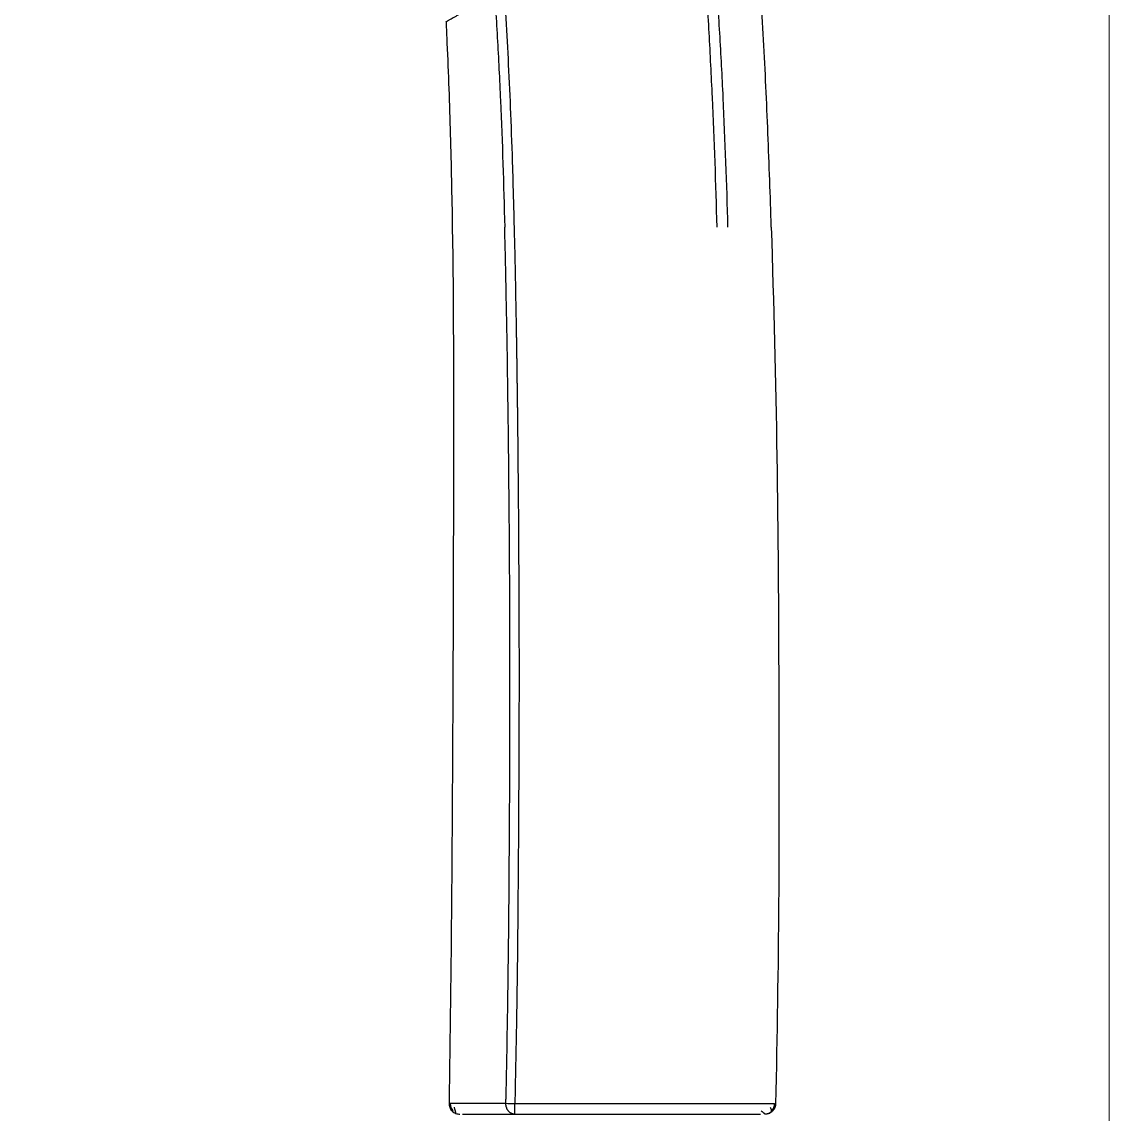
# Model space of a CAD drawing. Extents: x 1777 to 3131, y 3495 to 4487.
# Drawn here: x 2655.3 to 2757, y 3919.4 to 4021.6 of the extents above; entities that cross this region are included whole.
import ezdxf

# ---------------------------------------------------------------- set-up
doc = ezdxf.new("R2010")
doc.units = 0
doc.header["$LTSCALE"] = 30
doc.header["$MEASUREMENT"] = 0
doc.layers.add('\\M+5B3DF\\M+5B4E7\\M+5CFDF', color=3, linetype='CONTINUOUS', lineweight=9)
doc.layers.add('치수선', color=7, linetype='CONTINUOUS', lineweight=20)

msp = doc.modelspace()

# ---------------------------------------------------------------- linework, layer by layer
at = {"layer": '\\M+5B3DF\\M+5B4E7\\M+5CFDF', "color": 0, "lineweight": -3}
for major_axis, ratio, start_param, end_param in [((1, -0.023), 0.000077, 3.763307, 4.733222), ((0, -1), 0.020824, 0.000004, 1.570233)]:
    msp.add_ellipse((2701.38, 3920.39), major_axis=major_axis, ratio=ratio, start_param=start_param, end_param=end_param, dxfattribs=at)
for points, knots in [([(2669.33, 4161.45), (2669.65, 4160.59), (2670.03, 4159.59), (2670.9, 4157.28), (2671.89, 4154.67), (2673.07, 4151.62), (2674.31, 4148.4), (2674.97, 4146.71), (2677.02, 4141.5), (2678.47, 4137.84), (2681.41, 4130.43), (2682.9, 4126.69), (2685.91, 4119.19), (2687.42, 4115.44), (2690.48, 4107.94), (2692.02, 4104.2), (2695.13, 4096.75), (2696.69, 4093.03), (2699.04, 4087.56), (2699.82, 4085.75), (2701.38, 4082.2), (2702.15, 4080.45), (2703.69, 4077.05), (2704.44, 4075.4), (2705.89, 4072.26), (2706.59, 4070.79), (2707.85, 4068.14), (2708.41, 4066.96), (2709.42, 4064.89), (2709.85, 4063.99), (2710.66, 4062.3), (2711.04, 4061.51), (2711.63, 4060.24), (2711.83, 4059.8), (2712.26, 4058.86), (2712.48, 4058.36), (2713.19, 4056.75), (2713.71, 4055.53), (2714.79, 4052.78), (2715.35, 4051.25), (2716.37, 4047.96), (2716.83, 4046.19), (2717.6, 4042.49), (2717.9, 4040.55), (2718.38, 4036.62), (2718.57, 4034.62), (2718.9, 4030.62), (2719.05, 4028.62), (2719.32, 4024.6), (2719.44, 4022.58), (2719.66, 4018.55), (2719.76, 4016.54), (2720.04, 4010.48), (2720.18, 4006.44), (2720.29, 4002.39)], [0, 0, 0, 0, 0.03125, 0.03125, 0.0625, 0.09375, 0.09375, 0.125, 0.125, 0.1875, 0.1875, 0.25, 0.25, 0.3125, 0.3125, 0.375, 0.375, 0.4375, 0.4375, 0.46875, 0.46875, 0.5, 0.5, 0.53125, 0.53125, 0.5625, 0.5625, 0.59375, 0.59375, 0.625, 0.625, 0.65625, 0.65625, 0.671875, 0.671875, 0.6875, 0.6875, 0.71875, 0.71875, 0.75, 0.75, 0.78125, 0.78125, 0.8125, 0.8125, 0.84375, 0.84375, 0.875, 0.875, 0.90625, 0.90625, 0.9375, 0.9375, 1, 1, 1, 1]), ([(2721.34, 4002.39), (2721.23, 4006.43), (2721.08, 4010.46), (2720.8, 4016.5), (2720.69, 4018.51), (2720.46, 4022.53), (2720.33, 4024.54), (2720.05, 4028.55), (2719.9, 4030.55), (2719.58, 4034.54), (2719.4, 4036.53), (2718.94, 4040.45), (2718.67, 4042.39), (2717.97, 4046.11), (2717.55, 4047.89), (2716.59, 4051.23), (2716.05, 4052.78), (2714.98, 4055.6), (2714.45, 4056.87), (2713.46, 4059.12), (2713.02, 4060.09), (2712.2, 4061.85), (2711.82, 4062.64), (2711.01, 4064.29), (2710.58, 4065.16), (2709.6, 4067.13), (2709.05, 4068.23), (2707.82, 4070.77), (2707.13, 4072.19), (2705.7, 4075.25), (2704.94, 4076.88), (2703.41, 4080.24), (2702.63, 4081.97), (2701.07, 4085.49), (2700.29, 4087.29), (2697.93, 4092.73), (2696.37, 4096.42), (2693.26, 4103.85), (2691.71, 4107.57), (2688.65, 4115.04), (2687.13, 4118.79), (2684.12, 4126.26), (2682.62, 4129.99), (2679.66, 4137.38), (2678.2, 4141.04), (2676.14, 4146.27), (2675.48, 4147.97), (2674.22, 4151.2), (2673.63, 4152.74), (2672.54, 4155.59), (2672.04, 4156.91), (2671.17, 4159.25), (2670.8, 4160.28), (2670.48, 4161.15)], [0, 0, 0, 0, 0.0625, 0.0625, 0.09375, 0.09375, 0.125, 0.125, 0.15625, 0.15625, 0.1875, 0.1875, 0.21875, 0.21875, 0.25, 0.25, 0.28125, 0.28125, 0.3125, 0.3125, 0.34375, 0.34375, 0.375, 0.375, 0.40625, 0.40625, 0.4375, 0.4375, 0.46875, 0.46875, 0.5, 0.5, 0.53125, 0.53125, 0.5625, 0.5625, 0.625, 0.625, 0.6875, 0.6875, 0.75, 0.75, 0.8125, 0.8125, 0.875, 0.875, 0.90625, 0.90625, 0.9375, 0.9375, 0.96875, 0.96875, 1, 1, 1, 1]), ([(2655.95, 4158.15), (2655.98, 4158.07), (2656.04, 4157.91), (2656.14, 4157.65), (2656.25, 4157.37), (2656.37, 4157.08), (2656.49, 4156.76), (2656.62, 4156.42), (2656.76, 4156.05), (2656.91, 4155.67), (2657.07, 4155.25), (2657.24, 4154.8), (2657.42, 4154.33), (2657.62, 4153.82), (2657.82, 4153.28), (2658.04, 4152.7), (2658.28, 4152.08), (2658.53, 4151.43), (2658.79, 4150.74), (2659.07, 4150.02), (2659.36, 4149.26), (2659.66, 4148.46), (2659.98, 4147.62), (2660.32, 4146.74), (2660.67, 4145.83), (2661.03, 4144.87), (2661.41, 4143.88), (2661.8, 4142.86), (2662.2, 4141.8), (2662.61, 4140.73), (2663.03, 4139.63), (2663.46, 4138.51), (2663.89, 4137.36), (2664.34, 4136.18), (2664.81, 4134.95), (2665.3, 4133.66), (2665.82, 4132.31), (2666.36, 4130.88), (2666.93, 4129.38), (2667.54, 4127.79), (2668.18, 4126.11), (2668.85, 4124.34), (2669.56, 4122.48), (2670.3, 4120.53), (2671.08, 4118.48), (2671.9, 4116.35), (2672.73, 4114.16), (2673.57, 4111.96), (2674.39, 4109.8), (2675.19, 4107.7), (2675.97, 4105.66), (2676.73, 4103.67), (2677.47, 4101.72), (2678.2, 4099.82), (2678.91, 4097.95), (2679.6, 4096.14), (2680.27, 4094.37), (2680.94, 4092.61), (2681.62, 4090.85), (2682.3, 4089.06), (2682.99, 4087.25), (2683.69, 4085.41), (2684.4, 4083.54), (2685.11, 4081.67), (2685.82, 4079.81), (2686.52, 4077.97), (2687.2, 4076.18), (2687.86, 4074.45), (2688.5, 4072.77), (2689.12, 4071.14), (2689.73, 4069.53), (2690.34, 4067.93), (2690.94, 4066.34), (2691.53, 4064.77), (2692.11, 4063.24), (2692.65, 4061.79), (2693.15, 4060.46), (2693.61, 4059.24), (2694.04, 4058.09), (2694.44, 4057.02), (2694.82, 4055.99), (2695.2, 4054.97), (2695.6, 4053.9), (2696.03, 4052.73), (2696.5, 4051.4), (2696.9, 4050.13), (2697.22, 4049), (2697.46, 4048.05), (2697.71, 4046.97), (2697.97, 4045.77), (2698.23, 4044.42), (2698.5, 4042.88), (2698.78, 4041.08), (2699.07, 4038.92), (2699.38, 4036.34), (2699.7, 4033.31), (2700.01, 4029.82), (2700.31, 4025.96), (2700.57, 4021.84), (2700.8, 4017.49), (2701.01, 4012.83), (2701.19, 4007.76), (2701.28, 4004.23), (2701.33, 4002.39)], [0, 0, 0, 0, 0.003544, 0.007201, 0.01097, 0.014848, 0.018837, 0.022935, 0.027142, 0.031459, 0.035888, 0.040431, 0.045095, 0.049884, 0.054803, 0.059853, 0.065035, 0.070349, 0.07579, 0.08135, 0.087022, 0.092807, 0.09872, 0.104773, 0.110967, 0.117287, 0.123715, 0.130231, 0.136819, 0.143468, 0.150168, 0.156906, 0.163715, 0.170668, 0.177844, 0.185322, 0.193141, 0.201338, 0.209948, 0.219002, 0.228521, 0.238531, 0.249049, 0.260084, 0.271644, 0.283691, 0.296093, 0.308564, 0.320791, 0.332572, 0.343982, 0.355131, 0.366093, 0.376851, 0.387326, 0.397512, 0.40746, 0.417323, 0.427267, 0.437362, 0.447647, 0.458143, 0.468826, 0.479621, 0.490447, 0.501223, 0.511855, 0.522246, 0.532261, 0.542305, 0.552449, 0.562759, 0.573377, 0.584445, 0.595968, 0.607757, 0.619676, 0.631715, 0.643918, 0.656335, 0.669021, 0.682018, 0.695271, 0.708641, 0.722035, 0.735445, 0.742244, 0.74954, 0.757318, 0.765556, 0.774232, 0.783549, 0.793975, 0.806052, 0.820158, 0.836493, 0.855109, 0.875694, 0.897487, 0.920175, 0.944378, 0.971031, 1, 1, 1, 1]), ([(2655.28, 4157.1), (2655.55, 4156.4), (2655.86, 4155.59), (2656.41, 4154.17), (2656.61, 4153.65), (2657.03, 4152.56), (2657.25, 4151.98), (2657.96, 4150.13), (2658.47, 4148.78), (2659.58, 4145.88), (2660.17, 4144.33), (2661.4, 4141.09), (2662.04, 4139.41), (2663.36, 4135.96), (2664.03, 4134.19), (2665.39, 4130.62), (2666.08, 4128.81), (2667.46, 4125.18), (2668.16, 4123.35), (2669.55, 4119.68), (2670.25, 4117.85), (2671.66, 4114.17), (2672.36, 4112.33), (2674.47, 4106.8), (2675.87, 4103.11), (2677.98, 4097.59), (2678.68, 4095.75), (2680.08, 4092.08), (2680.77, 4090.25), (2682.17, 4086.6), (2682.86, 4084.78), (2684.23, 4081.18), (2684.91, 4079.4), (2686.25, 4075.88), (2686.91, 4074.15), (2687.87, 4071.63), (2688.19, 4070.8), (2688.81, 4069.17), (2689.11, 4068.37), (2690, 4066.04), (2690.55, 4064.58), (2691.29, 4062.6), (2691.53, 4061.97), (2691.97, 4060.8), (2692.17, 4060.25), (2692.56, 4059.21), (2692.75, 4058.72), (2693.1, 4057.78), (2693.27, 4057.34), (2693.75, 4056.04), (2694.06, 4055.24), (2694.55, 4053.95), (2694.72, 4053.51), (2695.07, 4052.56), (2695.26, 4052.05), (2695.63, 4050.95), (2695.82, 4050.36), (2696.19, 4049.11), (2696.37, 4048.45), (2696.71, 4047.04), (2696.87, 4046.29), (2697.19, 4044.73), (2697.34, 4043.91), (2697.63, 4042.2), (2697.77, 4041.32), (2698.03, 4039.5), (2698.15, 4038.58), (2698.5, 4035.76), (2698.71, 4033.83), (2699.08, 4029.95), (2699.24, 4027.98), (2699.53, 4024.06), (2699.65, 4022.09), (2699.87, 4018.16), (2699.97, 4016.19), (2700.23, 4010.28), (2700.35, 4006.34), (2700.45, 4002.39)], [0, 0, 0, 0, 0.03125, 0.03125, 0.046875, 0.046875, 0.0625, 0.0625, 0.09375, 0.09375, 0.125, 0.125, 0.15625, 0.15625, 0.1875, 0.1875, 0.21875, 0.21875, 0.25, 0.25, 0.28125, 0.28125, 0.3125, 0.3125, 0.375, 0.375, 0.40625, 0.40625, 0.4375, 0.4375, 0.46875, 0.46875, 0.5, 0.5, 0.53125, 0.53125, 0.546875, 0.546875, 0.5625, 0.5625, 0.59375, 0.59375, 0.609375, 0.609375, 0.625, 0.625, 0.640625, 0.640625, 0.65625, 0.65625, 0.6875, 0.6875, 0.703125, 0.703125, 0.71875, 0.71875, 0.734375, 0.734375, 0.75, 0.75, 0.765625, 0.765625, 0.78125, 0.78125, 0.796875, 0.796875, 0.8125, 0.8125, 0.84375, 0.84375, 0.875, 0.875, 0.90625, 0.90625, 0.9375, 0.9375, 1, 1, 1, 1]), ([(2725.39, 4002.39), (2725.35, 4003.85), (2725.25, 4006.77), (2725.03, 4012.61), (2724.76, 4018.45), (2724.43, 4024.28), (2724.14, 4028.65), (2723.82, 4033.03), (2723.41, 4037.77), (2722.89, 4043.05), (2722.19, 4048.97), (2721.36, 4054.95), (2720.39, 4060.87), (2719.31, 4066.6), (2718.14, 4071.99), (2717.13, 4076.12), (2716.34, 4079.14), (2715.69, 4081.5), (2715, 4083.92), (2713.99, 4087.28), (2713, 4090.35), (2712.02, 4093.23), (2711.28, 4095.31), (2710.54, 4097.35), (2709.78, 4099.36), (2708.99, 4101.37), (2708.18, 4103.39), (2707.33, 4105.45), (2706.42, 4107.57), (2705.45, 4109.77), (2704.4, 4112.07), (2703.26, 4114.49), (2702.16, 4116.73), (2701.07, 4118.91), (2699.61, 4121.74), (2697.45, 4125.75), (2694.43, 4131.01), (2691.1, 4136.42), (2687.63, 4141.72), (2684.21, 4146.65), (2681.59, 4150.25), (2679.74, 4152.73), (2678.63, 4154.19), (2677.98, 4155.05), (2677.71, 4155.41), (2677.69, 4155.43)], [0, 0, 0, 0, 0.023856, 0.047713, 0.095426, 0.119282, 0.143139, 0.166995, 0.190851, 0.221179, 0.251506, 0.281834, 0.312162, 0.342489, 0.372817, 0.403144, 0.418308, 0.433472, 0.454288, 0.475105, 0.516738, 0.537554, 0.558371, 0.579187, 0.600004, 0.62082, 0.641637, 0.662453, 0.68327, 0.704086, 0.724903, 0.745719, 0.766536, 0.780458, 0.794381, 0.822225, 0.85007, 0.877915, 0.90576, 0.933604, 0.961449, 0.975371, 0.989294, 0.999326, 1, 1, 1, 1]), ([(2694.96, 4021.59), (2694.96, 4021.59), (2694.96, 4021.59), (2694.96, 4021.59), (2694.96, 4021.59), (2694.97, 4021.6), (2694.98, 4021.6), (2695, 4021.61), (2695.03, 4021.63), (2695.07, 4021.65), (2695.13, 4021.69), (2695.21, 4021.73), (2695.32, 4021.79), (2695.45, 4021.88), (2695.63, 4021.98), (2695.84, 4022.1), (2696.04, 4022.21), (2696.22, 4022.33), (2696.37, 4022.45), (2696.52, 4022.62), (2696.67, 4022.85), (2696.81, 4023.1), (2696.93, 4023.35), (2697.04, 4023.58), (2697.15, 4023.85), (2697.27, 4024.18), (2697.41, 4024.62), (2697.57, 4025.23), (2697.71, 4025.97), (2697.81, 4026.76), (2697.84, 4027.35), (2697.84, 4027.73), (2697.84, 4028.03), (2697.82, 4028.4), (2697.79, 4028.93), (2697.73, 4029.61), (2697.67, 4030.44), (2697.59, 4031.42), (2697.5, 4032.55), (2697.43, 4033.36), (2697.39, 4033.78)], [0, 0, 0, 0, 0.003743, 0.010361, 0.019855, 0.032224, 0.047468, 0.065588, 0.086584, 0.110458, 0.137213, 0.166849, 0.199358, 0.234733, 0.27297, 0.31406, 0.358072, 0.379649, 0.399034, 0.428231, 0.449225, 0.472785, 0.493115, 0.51023, 0.524139, 0.549708, 0.576048, 0.603149, 0.652515, 0.690528, 0.717213, 0.732549, 0.742073, 0.758478, 0.781716, 0.811714, 0.848518, 0.892187, 0.94268, 1, 1, 1, 1]), ([(2694.96, 4021.59), (2694.99, 4020.92), (2695.09, 4018.83), (2695.23, 4015.32), (2695.41, 4009.62), (2695.5, 4005.31), (2695.55, 4002.39)], [0, 0, 0, 0, 0.103041, 0.327281, 0.55152, 1, 1, 1, 1]), ([(2695.55, 4002.39), (2695.66, 3995.23), (2695.67, 3980.89), (2695.62, 3963.23), (2695.55, 3949.39), (2695.46, 3936.4), (2695.34, 3926.74), (2695.24, 3920.41)], [0, 0, 0, 0, 0.262247, 0.524494, 0.646469, 0.768443, 1, 1, 1, 1]), ([(2700.56, 3920.41), (2700.57, 3920.57), (2700.57, 3920.87), (2700.59, 3921.33), (2700.6, 3921.8), (2700.61, 3922.27), (2700.62, 3922.75), (2700.63, 3923.23), (2700.64, 3923.72), (2700.65, 3924.22), (2700.66, 3924.71), (2700.67, 3925.22), (2700.68, 3925.72), (2700.68, 3926.24), (2700.69, 3926.75), (2700.7, 3927.28), (2700.71, 3927.81), (2700.72, 3928.34), (2700.73, 3928.88), (2700.74, 3929.42), (2700.75, 3929.97), (2700.75, 3930.52), (2700.76, 3931.08), (2700.77, 3931.64), (2700.78, 3932.21), (2700.78, 3932.78), (2700.79, 3933.36), (2700.8, 3933.95), (2700.81, 3934.53), (2700.81, 3935.13), (2700.82, 3935.73), (2700.83, 3936.33), (2700.83, 3936.94), (2700.84, 3937.55), (2700.84, 3938.17), (2700.85, 3938.79), (2700.86, 3939.42), (2700.86, 3940.06), (2700.87, 3940.69), (2700.87, 3941.34), (2700.88, 3941.99), (2700.88, 3942.64), (2700.88, 3943.3), (2700.89, 3943.96), (2700.89, 3944.63), (2700.9, 3945.31), (2700.9, 3945.99), (2700.9, 3946.67), (2700.91, 3947.36), (2700.91, 3948.05), (2700.92, 3948.75), (2700.92, 3949.46), (2700.92, 3950.16), (2700.92, 3950.88), (2700.93, 3951.6), (2700.93, 3952.32), (2700.93, 3953.05), (2700.93, 3953.79), (2700.94, 3954.53), (2700.94, 3955.27), (2700.94, 3956.02), (2700.94, 3956.77), (2700.94, 3957.53), (2700.94, 3958.3), (2700.94, 3959.07), (2700.94, 3959.84), (2700.94, 3960.62), (2700.94, 3962.15), (2700.94, 3964.47), (2700.93, 3967.65), (2700.91, 3970.98), (2700.89, 3974.48), (2700.85, 3978.14), (2700.82, 3981.6), (2700.78, 3984.75), (2700.74, 3987.47), (2700.71, 3989.96), (2700.67, 3992.25), (2700.63, 3994.33), (2700.59, 3996.19), (2700.56, 3997.84), (2700.53, 3999.28), (2700.5, 4000.51), (2700.47, 4001.52), (2700.46, 4002.13), (2700.45, 4002.39)], [0, 0, 0, 0, 0.005581, 0.011223, 0.016927, 0.022692, 0.028518, 0.034406, 0.040355, 0.046366, 0.052438, 0.058571, 0.064766, 0.071022, 0.077339, 0.083718, 0.090159, 0.09666, 0.103223, 0.109848, 0.116533, 0.123281, 0.130089, 0.136959, 0.14389, 0.150883, 0.157937, 0.165053, 0.172229, 0.179468, 0.186767, 0.194128, 0.201551, 0.209034, 0.216579, 0.224186, 0.231854, 0.239583, 0.247374, 0.255226, 0.263139, 0.271114, 0.27915, 0.287247, 0.295406, 0.303627, 0.311908, 0.320251, 0.328656, 0.337122, 0.345649, 0.354237, 0.362887, 0.371599, 0.380372, 0.389206, 0.398101, 0.407058, 0.416077, 0.425156, 0.434297, 0.4435, 0.452764, 0.462089, 0.471476, 0.480924, 0.490433, 0.500004, 0.536762, 0.575484, 0.61617, 0.658821, 0.703436, 0.750016, 0.785669, 0.818737, 0.849219, 0.877116, 0.902428, 0.925153, 0.945293, 0.962848, 0.977818, 0.990201, 1, 1, 1, 1]), ([(2701.33, 4002.39), (2701.33, 4002.23), (2701.34, 4001.91), (2701.35, 4001.44), (2701.36, 4000.96), (2701.38, 4000.48), (2701.39, 4000), (2701.4, 3999.53), (2701.41, 3999.05), (2701.42, 3998.58), (2701.43, 3998.11), (2701.44, 3997.63), (2701.45, 3997.16), (2701.46, 3996.69), (2701.46, 3996.22), (2701.47, 3995.75), (2701.48, 3995.28), (2701.49, 3994.81), (2701.5, 3994.34), (2701.51, 3993.87), (2701.52, 3993.41), (2701.52, 3992.94), (2701.53, 3992.48), (2701.54, 3992.01), (2701.55, 3991.55), (2701.55, 3991.08), (2701.56, 3990.62), (2701.57, 3990.16), (2701.58, 3989.7), (2701.58, 3989.24), (2701.59, 3988.78), (2701.6, 3988.32), (2701.6, 3987.86), (2701.61, 3987.4), (2701.61, 3986.95), (2701.62, 3986.49), (2701.63, 3986.04), (2701.63, 3985.58), (2701.64, 3985.13), (2701.64, 3984.67), (2701.65, 3984.22), (2701.66, 3983.16), (2701.68, 3981.37), (2701.7, 3978.72), (2701.73, 3975.7), (2701.75, 3972.31), (2701.77, 3968.56), (2701.78, 3965.45), (2701.79, 3963.03), (2701.79, 3961.38), (2701.79, 3959.53), (2701.79, 3957.49), (2701.78, 3955.25), (2701.77, 3952.82), (2701.76, 3950.18), (2701.75, 3947.36), (2701.73, 3945.01), (2701.72, 3943.21), (2701.71, 3942.02), (2701.7, 3940.85), (2701.69, 3939.68), (2701.68, 3938.53), (2701.67, 3937.38), (2701.66, 3936.25), (2701.65, 3935.12), (2701.64, 3934), (2701.62, 3932.9), (2701.61, 3931.8), (2701.59, 3930.71), (2701.58, 3929.64), (2701.56, 3928.57), (2701.54, 3927.52), (2701.52, 3926.47), (2701.5, 3925.43), (2701.48, 3924.41), (2701.46, 3923.39), (2701.44, 3922.38), (2701.42, 3921.38), (2701.41, 3920.72), (2701.4, 3920.39)], [0, 0, 0, 0, 0.005846, 0.011684, 0.017513, 0.023333, 0.029145, 0.034949, 0.040744, 0.04653, 0.052307, 0.058076, 0.063837, 0.069589, 0.075332, 0.081067, 0.086793, 0.092511, 0.09822, 0.103921, 0.109613, 0.115296, 0.120971, 0.126637, 0.132295, 0.137944, 0.143585, 0.149217, 0.15484, 0.160455, 0.166061, 0.171659, 0.177248, 0.182829, 0.188401, 0.193964, 0.199519, 0.205066, 0.210603, 0.216133, 0.221653, 0.227165, 0.254952, 0.287244, 0.32404, 0.365341, 0.411147, 0.461457, 0.479217, 0.499364, 0.521898, 0.546819, 0.574126, 0.603821, 0.635902, 0.67037, 0.707224, 0.721799, 0.736253, 0.750587, 0.7648, 0.778893, 0.792864, 0.806715, 0.820446, 0.834055, 0.847545, 0.860913, 0.874161, 0.887288, 0.900294, 0.91318, 0.925945, 0.938589, 0.951112, 0.963515, 0.975798, 0.987959, 1, 1, 1, 1]), ([(2725.39, 4002.39), (2725.62, 3995.23), (2725.98, 3980.9), (2726.09, 3963.23), (2726.11, 3949.39), (2726.1, 3936.38), (2725.92, 3926.71), (2725.8, 3920.37)], [0, 0, 0, 0, 0.262139, 0.524279, 0.646203, 0.768127, 1, 1, 1, 1]), ([(2695.24, 3920.41), (2695.24, 3920.35), (2695.24, 3920.29), (2695.26, 3920.16), (2695.28, 3920.1), (2695.33, 3919.98), (2695.36, 3919.91), (2695.43, 3919.8), (2695.48, 3919.74), (2695.58, 3919.64), (2695.63, 3919.6), (2695.74, 3919.52), (2695.81, 3919.49), (2695.93, 3919.44), (2695.99, 3919.42), (2696.12, 3919.4), (2696.18, 3919.39), (2696.24, 3919.39)], [0, 0, 0, 0, 0.125, 0.125, 0.25, 0.25, 0.375, 0.375, 0.5, 0.5, 0.625, 0.625, 0.75, 0.75, 0.875, 0.875, 1, 1, 1, 1]), ([(2695.35, 3920.42), (2695.35, 3920.36), (2695.36, 3920.23), (2695.41, 3920.04), (2695.5, 3919.85), (2695.59, 3919.74), (2695.64, 3919.69)], [0, 0, 0, 0, 0.23233, 0.479183, 0.73675, 1, 1, 1, 1]), ([(2695.35, 3920.41), (2695.42, 3920.41), (2695.53, 3920.41), (2695.93, 3920.41), (2696.3, 3920.41), (2697.71, 3920.41), (2699.02, 3920.41), (2700.56, 3920.41)], [0, 0, 0, 0, 0.143071, 0.143071, 0.428714, 0.428714, 1, 1, 1, 1]), ([(2701.4, 3920.39), (2702.08, 3920.39), (2702.77, 3920.39), (2704.13, 3920.39), (2704.82, 3920.39), (2706.18, 3920.39), (2706.87, 3920.39), (2708.23, 3920.39), (2708.92, 3920.39), (2710.28, 3920.39), (2711.3, 3920.39), (2712.32, 3920.39), (2713, 3920.39), (2713.34, 3920.39), (2714.35, 3920.39), (2715.35, 3920.39), (2716.33, 3920.38), (2716.97, 3920.38), (2717.29, 3920.38), (2718.24, 3920.38), (2718.85, 3920.38), (2720.03, 3920.38), (2720.59, 3920.38), (2721.38, 3920.38), (2721.64, 3920.38), (2722.13, 3920.38), (2722.36, 3920.38), (2723.03, 3920.38), (2723.43, 3920.38), (2724.49, 3920.38), (2725, 3920.38), (2725.5, 3920.38), (2725.62, 3920.38), (2725.7, 3920.38)], [0, 0, 0, 0, 0.066485, 0.066485, 0.13297, 0.13297, 0.199455, 0.199455, 0.26594, 0.26594, 0.332425, 0.365667, 0.365667, 0.39891, 0.39891, 0.465395, 0.498637, 0.498637, 0.53188, 0.53188, 0.598365, 0.598365, 0.664849, 0.664849, 0.698092, 0.698092, 0.731334, 0.731334, 0.797819, 0.797819, 0.930789, 0.930789, 1, 1, 1, 1]), ([(2725.4, 3919.69), (2725.45, 3919.74), (2725.54, 3919.84), (2725.63, 3920.02), (2725.69, 3920.21), (2725.7, 3920.34), (2725.7, 3920.4)], [0, 0, 0, 0, 0.262843, 0.52019, 0.767152, 1, 1, 1, 1]), ([(2696.51, 3919.39), (2696.55, 3919.39), (2696.83, 3919.39), (2697.99, 3919.39), (2699.88, 3919.39), (2701.38, 3919.39)], [0, 0, 0, 0, 0.060261, 0.373507, 1, 1, 1, 1]), ([(2701.38, 3919.39), (2702.71, 3919.39), (2705.37, 3919.39), (2709.34, 3919.39), (2713.26, 3919.39), (2717.06, 3919.39), (2719.9, 3919.39), (2721.78, 3919.39), (2723.31, 3919.39), (2724.05, 3919.39), (2724.37, 3919.39), (2724.37, 3919.39)], [0, 0, 0, 0, 0.142361, 0.284723, 0.427084, 0.569446, 0.711807, 0.782988, 0.854169, 0.99653, 1, 1, 1, 1])]:
    msp.add_open_spline(points, degree=3, knots=knots, dxfattribs=at)
for points, weights in [([(2701.38, 3919.39), (2700.89, 3919.39), (2700.55, 3919.82), (2700.56, 3920.41)], [1.1769963778, 0.941534529363, 0.941002412646, 1.17540002765]), ([(2725.8, 3920.37), (2725.79, 3919.8), (2725.38, 3919.39), (2724.8, 3919.39)], [1.16242941906, 0.942653456983, 0.945904243014, 1.17218177715])]:
    msp.add_rational_spline(points, weights, degree=3, dxfattribs=at)
for points, degree in [([(2695.72, 3920.04), (2695.87, 3919.47)], 1), ([(2724.46, 3919.69), (2724.72, 3919.5), (2724.75, 3919.43)], 2), ([(2725.17, 3919.46), (2725.6, 3919.63), (2725.29, 3920.02)], 2)]:
    msp.add_open_spline(points, degree=degree, dxfattribs=at)
at = {"layer": '치수선'}
msp.add_line((2757, 3615.83), (2757, 4181.85), dxfattribs=at)

doc.saveas('drawing.dxf')
